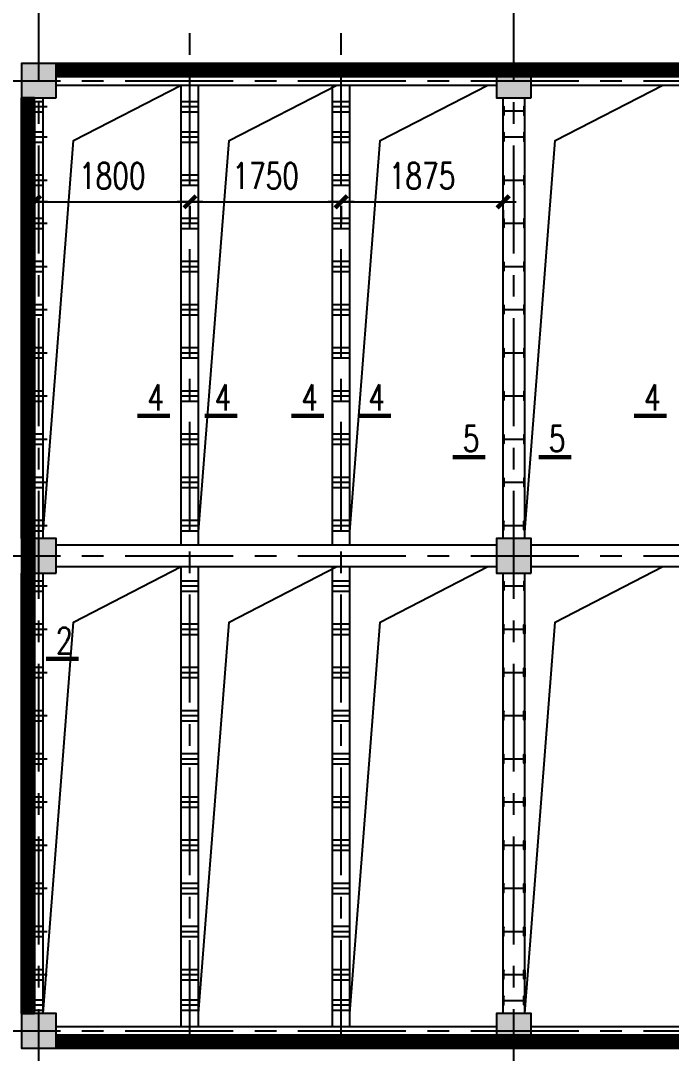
# Model space of a CAD drawing. Extents: x 1427168 to 1936200, y 1176778 to 1377202.
# Drawn here: x 1663101 to 1670633, y 1216944 to 1228901 of the extents above; entities that cross this region are included whole.
import ezdxf
from ezdxf.lldxf.tags import DXFTag

# ---------------------------------------------------------------- set-up
doc = ezdxf.new("R2010")
doc.units = 0
doc.header["$LTSCALE"] = 1000
doc.header["$MEASUREMENT"] = 0
doc.linetypes.add('CENTER', pattern=[2, 1.25, -0.25, 0.25, -0.25])
doc.linetypes.add('DOTE', pattern=[2.42, 2, -0.2, 0.02, -0.2])
doc.layers.get('0').update_dxf_attribs({"linetype": 'CONTINUOUS'})
doc.layers.get('DEFPOINTS').update_dxf_attribs({"linetype": 'CONTINUOUS'})
for name, color, linetype in [('01粗实线层', 7, 'CONTINUOUS'), ('2', 2, 'CONTINUOUS'), ('3', 4, 'CONTINUOUS'), ('4', 3, 'CONTINUOUS'), ('5剖面线层', 2, 'CONTINUOUS'), ('AXIS', 3, 'CONTINUOUS'), ('DOTE', 1, 'DOTE'), ('PUB_DIM', 3, 'CONTINUOUS'), ('WUHUA', 8, 'CONTINUOUS'), ('中心线', 1, 'ACAD_ISO04W100')]:
    doc.layers.add(name, color=color, linetype=linetype)
doc.styles.add('_TXT', font='TXT.shx', dxfattribs={"width": 0.75})
doc.styles.add('DIM_FONT', font='SIMPLEX.shx', dxfattribs={"width": 0.75})
tags = doc.linetypes.add('ACAD_ISO04W100', pattern=[30, 24, -3, 0, -3]).pattern_tags.tags
tags[10:11] = [DXFTag(74, 4), DXFTag(75, 0), DXFTag(340, '0'), DXFTag(46, 1.0), DXFTag(50, 0.0), DXFTag(44, 0.0), DXFTag(45, 0.0)]
tags[8:9] = [DXFTag(74, 4), DXFTag(75, 0), DXFTag(340, '0'), DXFTag(46, 1.0), DXFTag(50, 0.0), DXFTag(44, 0.0), DXFTag(45, 0.0)]
tags[6:7] = [DXFTag(74, 4), DXFTag(75, 0), DXFTag(340, '0'), DXFTag(46, 1.0), DXFTag(50, 0.0), DXFTag(44, 0.0), DXFTag(45, 0.0)]
tags[4:5] = [DXFTag(74, 4), DXFTag(75, 0), DXFTag(340, '0'), DXFTag(46, 1.0), DXFTag(50, 0.0), DXFTag(44, 0.0), DXFTag(45, 0.0)]
doc.dimstyles.new('DIMN', dxfattribs={"dimtxt": 300, "dimasz": 1, "dimexe": 250, "dimexo": 300, "dimgap": 150, "dimtad": 1, "dimdec": 0, "dimzin": 0, "dimtxsty": 'DIM_FONT', "dimblk": '_DIMX', "dimcen": 0.09, "dimclrt": 7, "dimazin": 3, "dimtfac": 1, "dimtdec": 0, "dimtix": 1, "dimtmove": 0, "dimatfit": 3, "dimtolj": 1, "dimtzin": 0})
doc.dimstyles.new('NORMAL', dxfattribs={"dimtxt": 300, "dimasz": 1, "dimexe": 250, "dimexo": 300, "dimgap": 150, "dimtad": 1, "dimdec": 0, "dimzin": 0, "dimtxsty": 'DIM_FONT', "dimblk": '_DIMX', "dimcen": 0.09, "dimclrt": 7, "dimazin": 3, "dimtfac": 1, "dimtdec": 0, "dimtix": 1, "dimtmove": 0, "dimatfit": 3, "dimtolj": 1, "dimtzin": 0})

# ---------------------------------------------------------------- blocks, each defined once
blk = doc.blocks.new('_DIMX')
blk.add_line((-150, 0), (150, 0))
at = {"const_width": 50}
blk.add_lwpolyline([(-70, -70), (70, 70)], dxfattribs=at)
blk = doc.blocks.new('*D222')
at = {"layer": 'AXIS', "color": 0}
for p, q in [((1662856, 1228206), (1662177, 1228206)), ((1662427, 1228207), (1662427, 1228208)), ((1662427, 1227906), (1662427, 1228206)), ((1662706, 1227906), (1662177, 1227906)), ((1662427, 1227905), (1662427, 1227904))]:
    blk.add_line(p, q, dxfattribs=at)
at = {"layer": 'DEFPOINTS', "color": 0}
for p in [(1662427, 1228206), (1663156, 1228206), (1663006, 1227906)]:
    blk.add_point(p, dxfattribs=at)
at = {"layer": 'AXIS', "color": 0}
for p, rotation in [((1662427, 1228206), 270), ((1662427, 1227906), 90)]:
    blk.add_blockref('_DIMX', p, dxfattribs=dict(at, rotation=rotation))
at = {"layer": 'AXIS', "color": 7, "insert": (1662202, 1228556), "char_height": 300, "attachment_point": 5, "rotation": 90, "style": 'DIM_FONT'}
blk.add_mtext('\\A1;300', dxfattribs=at)
blk = doc.blocks.new('*D539')
at = {"layer": 'AXIS', "color": 0}
for p, q in [((1662706, 1217506), (1662177, 1217506)), ((1662427, 1217507), (1662427, 1217508)), ((1662427, 1217506), (1662427, 1217206)), ((1662856, 1217206), (1662177, 1217206)), ((1662427, 1217205), (1662427, 1217204))]:
    blk.add_line(p, q, dxfattribs=at)
at = {"layer": 'DEFPOINTS', "color": 0}
for p in [(1663006, 1217506), (1662427, 1217206), (1663156, 1217206)]:
    blk.add_point(p, dxfattribs=at)
at = {"layer": 'AXIS', "color": 0}
for p, rotation in [((1662427, 1217506), 270), ((1662427, 1217206), 90)]:
    blk.add_blockref('_DIMX', p, dxfattribs=dict(at, rotation=rotation))
at = {"layer": 'AXIS', "color": 7, "insert": (1662202, 1216856), "char_height": 300, "attachment_point": 5, "rotation": 90, "style": 'DIM_FONT'}
blk.add_mtext('\\A1;300', dxfattribs=at)

msp = doc.modelspace()

# ---------------------------------------------------------------- hatches: boundary and pattern name
at = {"layer": '5剖面线层', "linetype": 'BYBLOCK', "ltscale": 1e-05}
h = msp.add_hatch(dxfattribs=at)
h.set_pattern_fill('ANSI31', color=256, scale=5, style=0)
h.set_pattern_definition([(45, (1309361.973, 1550817.682), (-11.22532015, 11.22532015), [])])
h.paths.add_polyline_path([(1668685.8, 1227806), (1668695.8, 1227806), (1668695.8, 1227906), (1668685.8, 1227906)])
h = msp.add_hatch(dxfattribs=at)
h.set_pattern_fill('ANSI31', color=256, scale=5, style=0)
h.set_pattern_definition([(135, (2028259.644, 1550817.682), (11.22532015, 11.22532015), [])])
h.paths.add_polyline_path([(1668935.8, 1227806), (1668925.8, 1227806), (1668925.8, 1227906), (1668935.8, 1227906)])
h = msp.add_hatch(dxfattribs=at)
h.set_pattern_fill('ANSI31', color=256, scale=5, style=0)
h.set_pattern_definition([(45, (1309361.973, 1550517.682), (-11.22532015, 11.22532015), [])])
h.paths.add_polyline_path([(1668685.8, 1227506), (1668695.8, 1227506), (1668695.8, 1227606), (1668685.8, 1227606)])
h = msp.add_hatch(dxfattribs=at)
h.set_pattern_fill('ANSI31', color=256, scale=5, style=0)
h.set_pattern_definition([(135, (2028259.644, 1550517.682), (11.22532015, 11.22532015), [])])
h.paths.add_polyline_path([(1668935.8, 1227506), (1668925.8, 1227506), (1668925.8, 1227606), (1668935.8, 1227606)])
h = msp.add_hatch(dxfattribs=at)
h.set_pattern_fill('ANSI31', color=256, scale=5, style=0)
h.set_pattern_definition([(45, (1309361.973, 1550017.682), (-11.22532015, 11.22532015), [])])
h.paths.add_polyline_path([(1668685.8, 1227006), (1668695.8, 1227006), (1668695.8, 1227106), (1668685.8, 1227106)])
h = msp.add_hatch(dxfattribs=at)
h.set_pattern_fill('ANSI31', color=256, scale=5, style=0)
h.set_pattern_definition([(135, (2028259.644, 1550017.682), (11.22532015, 11.22532015), [])])
h.paths.add_polyline_path([(1668935.8, 1227006), (1668925.8, 1227006), (1668925.8, 1227106), (1668935.8, 1227106)])
h = msp.add_hatch(dxfattribs=at)
h.set_pattern_fill('ANSI31', color=256, scale=5, style=0)
h.set_pattern_definition([(45, (1309361.973, 1549517.682), (-11.22532015, 11.22532015), [])])
h.paths.add_polyline_path([(1668685.8, 1226506), (1668695.8, 1226506), (1668695.8, 1226606), (1668685.8, 1226606)])
h = msp.add_hatch(dxfattribs=at)
h.set_pattern_fill('ANSI31', color=256, scale=5, style=0)
h.set_pattern_definition([(135, (2028259.644, 1549517.682), (11.22532015, 11.22532015), [])])
h.paths.add_polyline_path([(1668935.8, 1226506), (1668925.8, 1226506), (1668925.8, 1226606), (1668935.8, 1226606)])
h = msp.add_hatch(dxfattribs=at)
h.set_pattern_fill('ANSI31', color=256, scale=5, style=0)
h.set_pattern_definition([(45, (1309361.973, 1549017.682), (-11.22532015, 11.22532015), [])])
h.paths.add_polyline_path([(1668685.8, 1226006), (1668695.8, 1226006), (1668695.8, 1226106), (1668685.8, 1226106)])
h = msp.add_hatch(dxfattribs=at)
h.set_pattern_fill('ANSI31', color=256, scale=5, style=0)
h.set_pattern_definition([(135, (2028259.644, 1549017.682), (11.22532015, 11.22532015), [])])
h.paths.add_polyline_path([(1668935.8, 1226006), (1668925.8, 1226006), (1668925.8, 1226106), (1668935.8, 1226106)])
h = msp.add_hatch(dxfattribs=at)
h.set_pattern_fill('ANSI31', color=256, scale=5, style=0)
h.set_pattern_definition([(45, (1309361.973, 1548517.682), (-11.22532015, 11.22532015), [])])
h.paths.add_polyline_path([(1668685.8, 1225506), (1668695.8, 1225506), (1668695.8, 1225606), (1668685.8, 1225606)])
h = msp.add_hatch(dxfattribs=at)
h.set_pattern_fill('ANSI31', color=256, scale=5, style=0)
h.set_pattern_definition([(135, (2028259.644, 1548517.682), (11.22532015, 11.22532015), [])])
h.paths.add_polyline_path([(1668935.8, 1225506), (1668925.8, 1225506), (1668925.8, 1225606), (1668935.8, 1225606)])
h = msp.add_hatch(dxfattribs=at)
h.set_pattern_fill('ANSI31', color=256, scale=5, style=0)
h.set_pattern_definition([(45, (1309361.973, 1548017.682), (-11.22532015, 11.22532015), [])])
h.paths.add_polyline_path([(1668685.8, 1225006), (1668695.8, 1225006), (1668695.8, 1225106), (1668685.8, 1225106)])
h = msp.add_hatch(dxfattribs=at)
h.set_pattern_fill('ANSI31', color=256, scale=5, style=0)
h.set_pattern_definition([(135, (2028259.644, 1548017.682), (11.22532015, 11.22532015), [])])
h.paths.add_polyline_path([(1668935.8, 1225006), (1668925.8, 1225006), (1668925.8, 1225106), (1668935.8, 1225106)])
h = msp.add_hatch(dxfattribs=at)
h.set_pattern_fill('ANSI31', color=256, scale=5, style=0)
h.set_pattern_definition([(45, (1309361.973, 1547517.682), (-11.22532015, 11.22532015), [])])
h.paths.add_polyline_path([(1668685.8, 1224506), (1668695.8, 1224506), (1668695.8, 1224606), (1668685.8, 1224606)])
h = msp.add_hatch(dxfattribs=at)
h.set_pattern_fill('ANSI31', color=256, scale=5, style=0)
h.set_pattern_definition([(135, (2028259.644, 1547517.682), (11.22532015, 11.22532015), [])])
h.paths.add_polyline_path([(1668935.8, 1224506), (1668925.8, 1224506), (1668925.8, 1224606), (1668935.8, 1224606)])
h = msp.add_hatch(dxfattribs=at)
h.set_pattern_fill('ANSI31', color=256, scale=5, style=0)
h.set_pattern_definition([(45, (1309361.973, 1547017.682), (-11.22532015, 11.22532015), [])])
h.paths.add_polyline_path([(1668685.8, 1224006), (1668695.8, 1224006), (1668695.8, 1224106), (1668685.8, 1224106)])
h = msp.add_hatch(dxfattribs=at)
h.set_pattern_fill('ANSI31', color=256, scale=5, style=0)
h.set_pattern_definition([(135, (2028259.644, 1547017.682), (11.22532015, 11.22532015), [])])
h.paths.add_polyline_path([(1668935.8, 1224006), (1668925.8, 1224006), (1668925.8, 1224106), (1668935.8, 1224106)])
h = msp.add_hatch(dxfattribs=at)
h.set_pattern_fill('ANSI31', color=256, scale=5, style=0)
h.set_pattern_definition([(45, (1309361.973, 1546517.682), (-11.22532015, 11.22532015), [])])
h.paths.add_polyline_path([(1668685.8, 1223506), (1668695.8, 1223506), (1668695.8, 1223606), (1668685.8, 1223606)])
h = msp.add_hatch(dxfattribs=at)
h.set_pattern_fill('ANSI31', color=256, scale=5, style=0)
h.set_pattern_definition([(135, (2028259.644, 1546517.682), (11.22532015, 11.22532015), [])])
h.paths.add_polyline_path([(1668935.8, 1223506), (1668925.8, 1223506), (1668925.8, 1223606), (1668935.8, 1223606)])
h = msp.add_hatch(dxfattribs=at)
h.set_pattern_fill('ANSI31', color=256, scale=5, style=0)
h.set_pattern_definition([(315, (1309361.973, 900094.388), (-11.22532015, -11.22532015), [])])
h.paths.add_polyline_path([(1668685.8, 1223106), (1668695.8, 1223106), (1668695.8, 1223006), (1668685.8, 1223006)])
h = msp.add_hatch(dxfattribs=at)
h.set_pattern_fill('ANSI31', color=256, scale=5, style=0)
h.set_pattern_definition([(225, (2028259.644, 900094.388), (11.22532015, -11.22532015), [])])
h.paths.add_polyline_path([(1668935.8, 1223106), (1668925.8, 1223106), (1668925.8, 1223006), (1668935.8, 1223006)])
h = msp.add_hatch(dxfattribs=at)
h.set_pattern_fill('ANSI31', color=256, scale=5, style=0)
h.set_pattern_definition([(45, (1309361.973, 1545317.682), (-11.22532015, 11.22532015), [])])
h.paths.add_polyline_path([(1668685.8, 1222306), (1668695.8, 1222306), (1668695.8, 1222406), (1668685.8, 1222406)])
h = msp.add_hatch(dxfattribs=at)
h.set_pattern_fill('ANSI31', color=256, scale=5, style=0)
h.set_pattern_definition([(135, (2028259.644, 1545317.682), (11.22532015, 11.22532015), [])])
h.paths.add_polyline_path([(1668935.8, 1222306), (1668925.8, 1222306), (1668925.8, 1222406), (1668935.8, 1222406)])
h = msp.add_hatch(dxfattribs=at)
h.set_pattern_fill('ANSI31', color=256, scale=5, style=0)
h.set_pattern_definition([(315, (1309361.973, 898894.388), (-11.22532015, -11.22532015), [])])
h.paths.add_polyline_path([(1668685.8, 1221906), (1668695.8, 1221906), (1668695.8, 1221806), (1668685.8, 1221806)])
h = msp.add_hatch(dxfattribs=at)
h.set_pattern_fill('ANSI31', color=256, scale=5, style=0)
h.set_pattern_definition([(225, (2028259.644, 898894.388), (11.22532015, -11.22532015), [])])
h.paths.add_polyline_path([(1668935.8, 1221906), (1668925.8, 1221906), (1668925.8, 1221806), (1668935.8, 1221806)])
h = msp.add_hatch(dxfattribs=at)
h.set_pattern_fill('ANSI31', color=256, scale=5, style=0)
h.set_pattern_definition([(315, (1309361.973, 898394.388), (-11.22532015, -11.22532015), [])])
h.paths.add_polyline_path([(1668685.8, 1221406), (1668695.8, 1221406), (1668695.8, 1221306), (1668685.8, 1221306)])
h = msp.add_hatch(dxfattribs=at)
h.set_pattern_fill('ANSI31', color=256, scale=5, style=0)
h.set_pattern_definition([(225, (2028259.644, 898394.388), (11.22532015, -11.22532015), [])])
h.paths.add_polyline_path([(1668935.8, 1221406), (1668925.8, 1221406), (1668925.8, 1221306), (1668935.8, 1221306)])
h = msp.add_hatch(dxfattribs=at)
h.set_pattern_fill('ANSI31', color=256, scale=5, style=0)
h.set_pattern_definition([(315, (1309361.973, 897894.388), (-11.22532015, -11.22532015), [])])
h.paths.add_polyline_path([(1668685.8, 1220906), (1668695.8, 1220906), (1668695.8, 1220806), (1668685.8, 1220806)])
h = msp.add_hatch(dxfattribs=at)
h.set_pattern_fill('ANSI31', color=256, scale=5, style=0)
h.set_pattern_definition([(225, (2028259.644, 897894.388), (11.22532015, -11.22532015), [])])
h.paths.add_polyline_path([(1668935.8, 1220906), (1668925.8, 1220906), (1668925.8, 1220806), (1668935.8, 1220806)])
h = msp.add_hatch(dxfattribs=at)
h.set_pattern_fill('ANSI31', color=256, scale=5, style=0)
h.set_pattern_definition([(315, (1309361.973, 897394.388), (-11.22532015, -11.22532015), [])])
h.paths.add_polyline_path([(1668685.8, 1220406), (1668695.8, 1220406), (1668695.8, 1220306), (1668685.8, 1220306)])
h = msp.add_hatch(dxfattribs=at)
h.set_pattern_fill('ANSI31', color=256, scale=5, style=0)
h.set_pattern_definition([(225, (2028259.644, 897394.388), (11.22532015, -11.22532015), [])])
h.paths.add_polyline_path([(1668935.8, 1220406), (1668925.8, 1220406), (1668925.8, 1220306), (1668935.8, 1220306)])
h = msp.add_hatch(dxfattribs=at)
h.set_pattern_fill('ANSI31', color=256, scale=5, style=0)
h.set_pattern_definition([(315, (1309361.973, 896894.388), (-11.22532015, -11.22532015), [])])
h.paths.add_polyline_path([(1668685.8, 1219906), (1668695.8, 1219906), (1668695.8, 1219806), (1668685.8, 1219806)])
h = msp.add_hatch(dxfattribs=at)
h.set_pattern_fill('ANSI31', color=256, scale=5, style=0)
h.set_pattern_definition([(225, (2028259.644, 896894.388), (11.22532015, -11.22532015), [])])
h.paths.add_polyline_path([(1668935.8, 1219906), (1668925.8, 1219906), (1668925.8, 1219806), (1668935.8, 1219806)])
h = msp.add_hatch(dxfattribs=at)
h.set_pattern_fill('ANSI31', color=256, scale=5, style=0)
h.set_pattern_definition([(315, (1309361.973, 896394.388), (-11.22532015, -11.22532015), [])])
h.paths.add_polyline_path([(1668685.8, 1219406), (1668695.8, 1219406), (1668695.8, 1219306), (1668685.8, 1219306)])
h = msp.add_hatch(dxfattribs=at)
h.set_pattern_fill('ANSI31', color=256, scale=5, style=0)
h.set_pattern_definition([(225, (2028259.644, 896394.388), (11.22532015, -11.22532015), [])])
h.paths.add_polyline_path([(1668935.8, 1219406), (1668925.8, 1219406), (1668925.8, 1219306), (1668935.8, 1219306)])
h = msp.add_hatch(dxfattribs=at)
h.set_pattern_fill('ANSI31', color=256, scale=5, style=0)
h.set_pattern_definition([(315, (1309361.973, 895894.388), (-11.22532015, -11.22532015), [])])
h.paths.add_polyline_path([(1668685.8, 1218906), (1668695.8, 1218906), (1668695.8, 1218806), (1668685.8, 1218806)])
h = msp.add_hatch(dxfattribs=at)
h.set_pattern_fill('ANSI31', color=256, scale=5, style=0)
h.set_pattern_definition([(225, (2028259.644, 895894.388), (11.22532015, -11.22532015), [])])
h.paths.add_polyline_path([(1668935.8, 1218906), (1668925.8, 1218906), (1668925.8, 1218806), (1668935.8, 1218806)])
h = msp.add_hatch(dxfattribs=at)
h.set_pattern_fill('ANSI31', color=256, scale=5, style=0)
h.set_pattern_definition([(315, (1309361.973, 895394.388), (-11.22532015, -11.22532015), [])])
h.paths.add_polyline_path([(1668685.8, 1218406), (1668695.8, 1218406), (1668695.8, 1218306), (1668685.8, 1218306)])
h = msp.add_hatch(dxfattribs=at)
h.set_pattern_fill('ANSI31', color=256, scale=5, style=0)
h.set_pattern_definition([(225, (2028259.644, 895394.388), (11.22532015, -11.22532015), [])])
h.paths.add_polyline_path([(1668935.8, 1218406), (1668925.8, 1218406), (1668925.8, 1218306), (1668935.8, 1218306)])
h = msp.add_hatch(dxfattribs=at)
h.set_pattern_fill('ANSI31', color=256, scale=5, style=0)
h.set_pattern_definition([(315, (1309361.973, 894894.388), (-11.22532015, -11.22532015), [])])
h.paths.add_polyline_path([(1668685.8, 1217906), (1668695.8, 1217906), (1668695.8, 1217806), (1668685.8, 1217806)])
h = msp.add_hatch(dxfattribs=at)
h.set_pattern_fill('ANSI31', color=256, scale=5, style=0)
h.set_pattern_definition([(225, (2028259.644, 894894.388), (11.22532015, -11.22532015), [])])
h.paths.add_polyline_path([(1668935.8, 1217906), (1668925.8, 1217906), (1668925.8, 1217806), (1668935.8, 1217806)])
h = msp.add_hatch(dxfattribs=at)
h.set_pattern_fill('ANSI31', color=256, scale=5, style=0)
h.set_pattern_definition([(315, (1309361.973, 894594.388), (-11.22532015, -11.22532015), [])])
h.paths.add_polyline_path([(1668685.8, 1217606), (1668695.8, 1217606), (1668695.8, 1217506), (1668685.8, 1217506)])
h = msp.add_hatch(dxfattribs=at)
h.set_pattern_fill('ANSI31', color=256, scale=5, style=0)
h.set_pattern_definition([(225, (2028259.644, 894594.388), (11.22532015, -11.22532015), [])])
h.paths.add_polyline_path([(1668935.8, 1217606), (1668925.8, 1217606), (1668925.8, 1217506), (1668935.8, 1217506)])
at = {"layer": 'WUHUA'}
h = msp.add_hatch(color=256, dxfattribs=at)
h.paths.add_polyline_path([(1663510.8, 1217006), (1663510.8, 1217406), (1663110.8, 1217406), (1663110.8, 1217006)])
h.paths.add_polyline_path([(1663510.8, 1222506), (1663510.8, 1222906), (1663110.8, 1222906), (1663110.8, 1222506)])
h.paths.add_polyline_path([(1663510.8, 1228006), (1663510.8, 1228406), (1663110.8, 1228406), (1663110.8, 1228006)])
h.paths.add_polyline_path([(1669010.8, 1217006), (1669010.8, 1217406), (1668610.8, 1217406), (1668610.8, 1217006)])
h.paths.add_polyline_path([(1669010.8, 1222506), (1669010.8, 1222906), (1668610.8, 1222906), (1668610.8, 1222506)])
h.paths.add_polyline_path([(1669010.8, 1228006), (1669010.8, 1228406), (1668610.8, 1228406), (1668610.8, 1228006)])
h.paths.add_polyline_path([(1674510.8, 1217006), (1674510.8, 1217406), (1674110.8, 1217406), (1674110.8, 1217006)])
h.paths.add_polyline_path([(1674510.8, 1222506), (1674510.8, 1222906), (1674110.8, 1222906), (1674110.8, 1222506)])
h.paths.add_polyline_path([(1674510.8, 1228006), (1674510.8, 1228406), (1674110.8, 1228406), (1674110.8, 1228006)])
h.paths.add_polyline_path([(1685510.8, 1217006), (1685510.8, 1217406), (1685110.8, 1217406), (1685110.8, 1217006)])
h.paths.add_polyline_path([(1680010.8, 1217006), (1680010.8, 1217406), (1679610.8, 1217406), (1679610.8, 1217006)])
h.paths.add_polyline_path([(1680010.8, 1222506), (1680010.8, 1222906), (1679610.8, 1222906), (1679610.8, 1222506)])
h.paths.add_polyline_path([(1680010.8, 1228006), (1680010.8, 1228406), (1679610.8, 1228406), (1679610.8, 1228006)])
h.paths.add_polyline_path([(1685510.8, 1222506), (1685510.8, 1222906), (1685110.8, 1222906), (1685110.8, 1222506)])
h.paths.add_polyline_path([(1685510.8, 1228006), (1685510.8, 1228406), (1685110.8, 1228406), (1685110.8, 1228006)])
h.paths.add_polyline_path([(1691010.8, 1217006), (1691010.8, 1217406), (1690610.8, 1217406), (1690610.8, 1217006)])
h.paths.add_polyline_path([(1691010.8, 1222506), (1691010.8, 1222906), (1690610.8, 1222906), (1690610.8, 1222506)])
h.paths.add_polyline_path([(1691010.8, 1228006), (1691010.8, 1228406), (1690610.8, 1228406), (1690610.8, 1228006)])
h.paths.add_polyline_path([(1696510.8, 1217006), (1696510.8, 1217406), (1696110.8, 1217406), (1696110.8, 1217006)])
h.paths.add_polyline_path([(1696510.8, 1222506), (1696510.8, 1222906), (1696110.8, 1222906), (1696110.8, 1222506)])
h.paths.add_polyline_path([(1696510.8, 1228006), (1696510.8, 1228406), (1696110.8, 1228406), (1696110.8, 1228006)])

# ---------------------------------------------------------------- linework, layer by layer
msp.add_line((1663260.8, 1227966), (1663260.8, 1217446))
for points in [[(1663360.8, 1222981), (1663714.3, 1227512.3), (1664960.8, 1228156)], [(1665160.8, 1222981), (1665514.3, 1227512.3), (1666760.8, 1228156)], [(1666910.8, 1222981), (1667264.3, 1227512.3), (1668510.8, 1228156)], [(1668935.8, 1222981), (1669289.3, 1227512.3), (1670535.8, 1228156)], [(1663360.8, 1217406), (1663714.3, 1221937.3), (1664960.8, 1222581)], [(1665160.8, 1217406), (1665514.3, 1221937.3), (1666760.8, 1222581)], [(1666910.8, 1217406), (1667264.3, 1221937.3), (1668510.8, 1222581)], [(1668935.8, 1217406), (1669289.3, 1221937.3), (1670535.8, 1222581)]]:
    msp.add_lwpolyline(points)
at = {"layer": '01粗实线层', "linetype": 'BYBLOCK', "ltscale": 1e-05}
for p, q in [((1663260.8, 1227966), (1663360.8, 1227966)), ((1664960.8, 1227966), (1665160.8, 1227966)), ((1666710.8, 1227966), (1666910.8, 1227966)), ((1663260.8, 1227846), (1663360.8, 1227846)), ((1664960.8, 1227846), (1665160.8, 1227846)), ((1666710.8, 1227846), (1666910.8, 1227846)), ((1663260.8, 1227616), (1663360.8, 1227616)), ((1664960.8, 1227616), (1665160.8, 1227616)), ((1666710.8, 1227616), (1666910.8, 1227616)), ((1663260.8, 1227496), (1663360.8, 1227496)), ((1664960.8, 1227496), (1665160.8, 1227496)), ((1666710.8, 1227496), (1666910.8, 1227496)), ((1663260.8, 1227116), (1663360.8, 1227116)), ((1664960.8, 1227116), (1665160.8, 1227116)), ((1666710.8, 1227116), (1666910.8, 1227116)), ((1663260.8, 1226996), (1663360.8, 1226996)), ((1664960.8, 1226996), (1665160.8, 1226996)), ((1666710.8, 1226996), (1666910.8, 1226996)), ((1663260.8, 1226616), (1663360.8, 1226616)), ((1664960.8, 1226616), (1665160.8, 1226616)), ((1666710.8, 1226616), (1666910.8, 1226616)), ((1663260.8, 1226496), (1663360.8, 1226496)), ((1664960.8, 1226496), (1665160.8, 1226496)), ((1666710.8, 1226496), (1666910.8, 1226496)), ((1663260.8, 1226116), (1663360.8, 1226116)), ((1664960.8, 1226116), (1665160.8, 1226116)), ((1666710.8, 1226116), (1666910.8, 1226116)), ((1663260.8, 1225996), (1663360.8, 1225996)), ((1664960.8, 1225996), (1665160.8, 1225996)), ((1666710.8, 1225996), (1666910.8, 1225996)), ((1663260.8, 1225616), (1663360.8, 1225616)), ((1664960.8, 1225616), (1665160.8, 1225616)), ((1666710.8, 1225616), (1666910.8, 1225616)), ((1663260.8, 1225496), (1663360.8, 1225496)), ((1664960.8, 1225496), (1665160.8, 1225496)), ((1666710.8, 1225496), (1666910.8, 1225496)), ((1663260.8, 1225116), (1663360.8, 1225116)), ((1664960.8, 1225116), (1665160.8, 1225116)), ((1666710.8, 1225116), (1666910.8, 1225116)), ((1663260.8, 1224996), (1663360.8, 1224996)), ((1664960.8, 1224996), (1665160.8, 1224996)), ((1666710.8, 1224996), (1666910.8, 1224996)), ((1663260.8, 1224616), (1663360.8, 1224616)), ((1664960.8, 1224616), (1665160.8, 1224616)), ((1666710.8, 1224616), (1666910.8, 1224616)), ((1663260.8, 1224496), (1663360.8, 1224496)), ((1664960.8, 1224496), (1665160.8, 1224496)), ((1666710.8, 1224496), (1666910.8, 1224496)), ((1663260.8, 1224116), (1663360.8, 1224116)), ((1664960.8, 1224116), (1665160.8, 1224116)), ((1666710.8, 1224116), (1666910.8, 1224116)), ((1663260.8, 1223996), (1663360.8, 1223996)), ((1664960.8, 1223996), (1665160.8, 1223996)), ((1666710.8, 1223996), (1666910.8, 1223996)), ((1663260.8, 1223616), (1663360.8, 1223616)), ((1664960.8, 1223616), (1665160.8, 1223616)), ((1666710.8, 1223616), (1666910.8, 1223616)), ((1663260.8, 1223496), (1663360.8, 1223496)), ((1664960.8, 1223496), (1665160.8, 1223496)), ((1666710.8, 1223496), (1666910.8, 1223496)), ((1663260.8, 1223116), (1663360.8, 1223116)), ((1664960.8, 1223116), (1665160.8, 1223116)), ((1666710.8, 1223116), (1666910.8, 1223116)), ((1663260.8, 1222996), (1663360.8, 1222996)), ((1664960.8, 1222996), (1665160.8, 1222996)), ((1666710.8, 1222996), (1666910.8, 1222996)), ((1663260.8, 1222416), (1663360.8, 1222416)), ((1664960.8, 1222416), (1665160.8, 1222416)), ((1666710.8, 1222416), (1666910.8, 1222416)), ((1663260.8, 1222296), (1663360.8, 1222296)), ((1664960.8, 1222296), (1665160.8, 1222296)), ((1666710.8, 1222296), (1666910.8, 1222296)), ((1663260.8, 1221916), (1663360.8, 1221916)), ((1664960.8, 1221916), (1665160.8, 1221916)), ((1666710.8, 1221916), (1666910.8, 1221916)), ((1663260.8, 1221796), (1663360.8, 1221796)), ((1664960.8, 1221796), (1665160.8, 1221796)), ((1666710.8, 1221796), (1666910.8, 1221796)), ((1663260.8, 1221416), (1663360.8, 1221416)), ((1664960.8, 1221416), (1665160.8, 1221416)), ((1666710.8, 1221416), (1666910.8, 1221416)), ((1663260.8, 1221296), (1663360.8, 1221296)), ((1664960.8, 1221296), (1665160.8, 1221296)), ((1666710.8, 1221296), (1666910.8, 1221296)), ((1663260.8, 1220916), (1663360.8, 1220916)), ((1664960.8, 1220916), (1665160.8, 1220916)), ((1666710.8, 1220916), (1666910.8, 1220916)), ((1663260.8, 1220796), (1663360.8, 1220796)), ((1664960.8, 1220796), (1665160.8, 1220796)), ((1666710.8, 1220796), (1666910.8, 1220796)), ((1663260.8, 1220416), (1663360.8, 1220416)), ((1664960.8, 1220416), (1665160.8, 1220416)), ((1666710.8, 1220416), (1666910.8, 1220416)), ((1663260.8, 1220296), (1663360.8, 1220296)), ((1664960.8, 1220296), (1665160.8, 1220296)), ((1666710.8, 1220296), (1666910.8, 1220296)), ((1663260.8, 1219916), (1663360.8, 1219916)), ((1664960.8, 1219916), (1665160.8, 1219916)), ((1666710.8, 1219916), (1666910.8, 1219916)), ((1663260.8, 1219796), (1663360.8, 1219796)), ((1664960.8, 1219796), (1665160.8, 1219796)), ((1666710.8, 1219796), (1666910.8, 1219796)), ((1663260.8, 1219416), (1663360.8, 1219416)), ((1664960.8, 1219416), (1665160.8, 1219416)), ((1666710.8, 1219416), (1666910.8, 1219416)), ((1663260.8, 1219296), (1663360.8, 1219296)), ((1664960.8, 1219296), (1665160.8, 1219296)), ((1666710.8, 1219296), (1666910.8, 1219296)), ((1663260.8, 1218916), (1663360.8, 1218916)), ((1664960.8, 1218916), (1665160.8, 1218916)), ((1666710.8, 1218916), (1666910.8, 1218916)), ((1663260.8, 1218796), (1663360.8, 1218796)), ((1664960.8, 1218796), (1665160.8, 1218796)), ((1666710.8, 1218796), (1666910.8, 1218796)), ((1663260.8, 1218416), (1663360.8, 1218416)), ((1664960.8, 1218416), (1665160.8, 1218416)), ((1666710.8, 1218416), (1666910.8, 1218416)), ((1663260.8, 1218296), (1663360.8, 1218296)), ((1664960.8, 1218296), (1665160.8, 1218296)), ((1666710.8, 1218296), (1666910.8, 1218296)), ((1663260.8, 1217916), (1663360.8, 1217916)), ((1664960.8, 1217916), (1665160.8, 1217916)), ((1666710.8, 1217916), (1666910.8, 1217916)), ((1663260.8, 1217796), (1663360.8, 1217796)), ((1664960.8, 1217796), (1665160.8, 1217796)), ((1666710.8, 1217796), (1666910.8, 1217796)), ((1663260.8, 1217566), (1663360.8, 1217566)), ((1664960.8, 1217566), (1665160.8, 1217566)), ((1666710.8, 1217566), (1666910.8, 1217566)), ((1663260.8, 1217446), (1663360.8, 1217446)), ((1664960.8, 1217446), (1665160.8, 1217446)), ((1666710.8, 1217446), (1666910.8, 1217446))]:
    msp.add_line(p, q, dxfattribs=at)
for points in [[(1668685.8, 1227806), (1668685.8, 1227906), (1668695.8, 1227906), (1668695.8, 1227806)], [(1668935.8, 1227806), (1668935.8, 1227906), (1668925.8, 1227906), (1668925.8, 1227806)], [(1668685.8, 1227506), (1668685.8, 1227606), (1668695.8, 1227606), (1668695.8, 1227506)], [(1668935.8, 1227506), (1668935.8, 1227606), (1668925.8, 1227606), (1668925.8, 1227506)], [(1668685.8, 1227006), (1668685.8, 1227106), (1668695.8, 1227106), (1668695.8, 1227006)], [(1668935.8, 1227006), (1668935.8, 1227106), (1668925.8, 1227106), (1668925.8, 1227006)], [(1668685.8, 1226506), (1668685.8, 1226606), (1668695.8, 1226606), (1668695.8, 1226506)], [(1668935.8, 1226506), (1668935.8, 1226606), (1668925.8, 1226606), (1668925.8, 1226506)], [(1668685.8, 1226006), (1668685.8, 1226106), (1668695.8, 1226106), (1668695.8, 1226006)], [(1668935.8, 1226006), (1668935.8, 1226106), (1668925.8, 1226106), (1668925.8, 1226006)], [(1668685.8, 1225506), (1668685.8, 1225606), (1668695.8, 1225606), (1668695.8, 1225506)], [(1668935.8, 1225506), (1668935.8, 1225606), (1668925.8, 1225606), (1668925.8, 1225506)], [(1668685.8, 1225006), (1668685.8, 1225106), (1668695.8, 1225106), (1668695.8, 1225006)], [(1668935.8, 1225006), (1668935.8, 1225106), (1668925.8, 1225106), (1668925.8, 1225006)], [(1668685.8, 1224506), (1668685.8, 1224606), (1668695.8, 1224606), (1668695.8, 1224506)], [(1668935.8, 1224506), (1668935.8, 1224606), (1668925.8, 1224606), (1668925.8, 1224506)], [(1668685.8, 1224006), (1668685.8, 1224106), (1668695.8, 1224106), (1668695.8, 1224006)], [(1668935.8, 1224006), (1668935.8, 1224106), (1668925.8, 1224106), (1668925.8, 1224006)], [(1668685.8, 1223506), (1668685.8, 1223606), (1668695.8, 1223606), (1668695.8, 1223506)], [(1668935.8, 1223506), (1668935.8, 1223606), (1668925.8, 1223606), (1668925.8, 1223506)], [(1668685.8, 1223106), (1668685.8, 1223006), (1668695.8, 1223006), (1668695.8, 1223106)], [(1668935.8, 1223106), (1668935.8, 1223006), (1668925.8, 1223006), (1668925.8, 1223106)], [(1668685.8, 1222306), (1668685.8, 1222406), (1668695.8, 1222406), (1668695.8, 1222306)], [(1668935.8, 1222306), (1668935.8, 1222406), (1668925.8, 1222406), (1668925.8, 1222306)], [(1668685.8, 1221906), (1668685.8, 1221806), (1668695.8, 1221806), (1668695.8, 1221906)], [(1668935.8, 1221906), (1668935.8, 1221806), (1668925.8, 1221806), (1668925.8, 1221906)], [(1668685.8, 1221406), (1668685.8, 1221306), (1668695.8, 1221306), (1668695.8, 1221406)], [(1668935.8, 1221406), (1668935.8, 1221306), (1668925.8, 1221306), (1668925.8, 1221406)], [(1668685.8, 1220906), (1668685.8, 1220806), (1668695.8, 1220806), (1668695.8, 1220906)], [(1668935.8, 1220906), (1668935.8, 1220806), (1668925.8, 1220806), (1668925.8, 1220906)], [(1668685.8, 1220406), (1668685.8, 1220306), (1668695.8, 1220306), (1668695.8, 1220406)], [(1668935.8, 1220406), (1668935.8, 1220306), (1668925.8, 1220306), (1668925.8, 1220406)], [(1668685.8, 1219906), (1668685.8, 1219806), (1668695.8, 1219806), (1668695.8, 1219906)], [(1668935.8, 1219906), (1668935.8, 1219806), (1668925.8, 1219806), (1668925.8, 1219906)], [(1668685.8, 1219406), (1668685.8, 1219306), (1668695.8, 1219306), (1668695.8, 1219406)], [(1668935.8, 1219406), (1668935.8, 1219306), (1668925.8, 1219306), (1668925.8, 1219406)], [(1668685.8, 1218906), (1668685.8, 1218806), (1668695.8, 1218806), (1668695.8, 1218906)], [(1668935.8, 1218906), (1668935.8, 1218806), (1668925.8, 1218806), (1668925.8, 1218906)], [(1668685.8, 1218406), (1668685.8, 1218306), (1668695.8, 1218306), (1668695.8, 1218406)], [(1668935.8, 1218406), (1668935.8, 1218306), (1668925.8, 1218306), (1668925.8, 1218406)], [(1668685.8, 1217906), (1668685.8, 1217806), (1668695.8, 1217806), (1668695.8, 1217906)], [(1668935.8, 1217906), (1668935.8, 1217806), (1668925.8, 1217806), (1668925.8, 1217906)], [(1668685.8, 1217606), (1668685.8, 1217506), (1668695.8, 1217506), (1668695.8, 1217606)], [(1668935.8, 1217606), (1668935.8, 1217506), (1668925.8, 1217506), (1668925.8, 1217606)]]:
    msp.add_lwpolyline(points, close=True, dxfattribs=at)
at = {"layer": '2'}
for points in [[(1663510.8, 1228006), (1663510.8, 1228406), (1663110.8, 1228406), (1663110.8, 1228006)], [(1669010.8, 1228006), (1669010.8, 1228406), (1668610.8, 1228406), (1668610.8, 1228006)], [(1663510.8, 1222506), (1663510.8, 1222906), (1663110.8, 1222906), (1663110.8, 1222506)], [(1669010.8, 1222506), (1669010.8, 1222906), (1668610.8, 1222906), (1668610.8, 1222506)], [(1663510.8, 1217006), (1663510.8, 1217406), (1663110.8, 1217406), (1663110.8, 1217006)], [(1669010.8, 1217006), (1669010.8, 1217406), (1668610.8, 1217406), (1668610.8, 1217006)]]:
    msp.add_lwpolyline(points, close=True, dxfattribs=at)
at = {"layer": '3'}
for p, q in [((1663510.8, 1228406), (1668610.8, 1228406)), ((1669010.8, 1228406), (1674110.8, 1228406)), ((1663510.8, 1228156), (1668610.8, 1228156)), ((1664960.8, 1222831), (1664960.8, 1228156)), ((1665160.8, 1222831), (1665160.8, 1228156)), ((1666710.8, 1222831), (1666710.8, 1228156)), ((1666910.8, 1222831), (1666910.8, 1228156)), ((1669010.8, 1228156), (1674110.8, 1228156)), ((1663110.8, 1222906), (1663110.8, 1228006)), ((1663360.8, 1222906), (1663360.8, 1228006)), ((1668685.8, 1222906), (1668685.8, 1228006)), ((1668935.8, 1222906), (1668935.8, 1228006)), ((1663510.8, 1222831), (1668610.8, 1222831)), ((1669010.8, 1222831), (1674110.8, 1222831)), ((1663110.8, 1217406), (1663110.8, 1222506)), ((1663360.8, 1217406), (1663360.8, 1222506)), ((1663510.8, 1222581), (1668610.8, 1222581)), ((1664960.8, 1217256), (1664960.8, 1222581)), ((1665160.8, 1217256), (1665160.8, 1222581)), ((1666710.8, 1217256), (1666710.8, 1222581)), ((1666910.8, 1217256), (1666910.8, 1222581)), ((1668685.8, 1217406), (1668685.8, 1222506)), ((1668935.8, 1217406), (1668935.8, 1222506)), ((1669010.8, 1222581), (1674110.8, 1222581)), ((1663510.8, 1217256), (1668610.8, 1217256)), ((1669010.8, 1217256), (1674110.8, 1217256)), ((1663510.8, 1217006), (1668610.8, 1217006)), ((1669010.8, 1217006), (1674110.8, 1217006))]:
    msp.add_line(p, q, dxfattribs=at)
at = {"layer": '4'}
for points in [[(1663510.8, 1228256), (1696110.8, 1228256), (1696110.8, 1228406), (1663510.8, 1228406)], [(1663110.8, 1228006), (1663110.8, 1217406), (1663260.8, 1217406), (1663260.8, 1228006)], [(1663510.8, 1217006), (1696110.8, 1217006), (1696110.8, 1217156), (1663510.8, 1217156)]]:
    msp.add_lwpolyline(points, close=True, dxfattribs=at)
at = {"layer": 'DOTE', "linetype": 'CENTER'}
for p, q in [((1663310.8, 1216206), (1663310.8, 1229206)), ((1665060.8, 1217006), (1665060.8, 1229206)), ((1666810.8, 1217006), (1666810.8, 1229206)), ((1668810.8, 1216206), (1668810.8, 1229206)), ((1662310.8, 1228206), (1697310.8, 1228206)), ((1662310.8, 1222706), (1697310.8, 1222706)), ((1662310.8, 1217206), (1697310.8, 1217206))]:
    msp.add_line(p, q, dxfattribs=at)
at = {"layer": 'DOTE'}
for p, q in [((1668685.8, 1227856), (1668935.8, 1227856)), ((1668685.8, 1227556), (1668935.8, 1227556)), ((1668685.8, 1227056), (1668935.8, 1227056)), ((1668685.8, 1226556), (1668935.8, 1226556)), ((1668685.8, 1226056), (1668935.8, 1226056)), ((1668685.8, 1225556), (1668935.8, 1225556)), ((1668685.8, 1225056), (1668935.8, 1225056)), ((1668685.8, 1224556), (1668935.8, 1224556)), ((1668685.8, 1224056), (1668935.8, 1224056)), ((1668685.8, 1223556), (1668935.8, 1223556)), ((1668685.8, 1223056), (1668935.8, 1223056)), ((1668685.8, 1222356), (1668935.8, 1222356)), ((1668685.8, 1221856), (1668935.8, 1221856)), ((1668685.8, 1221356), (1668935.8, 1221356)), ((1668685.8, 1220856), (1668935.8, 1220856)), ((1668685.8, 1220356), (1668935.8, 1220356)), ((1668685.8, 1219856), (1668935.8, 1219856)), ((1668685.8, 1219356), (1668935.8, 1219356)), ((1668685.8, 1218856), (1668935.8, 1218856)), ((1668685.8, 1218356), (1668935.8, 1218356)), ((1668685.8, 1217856), (1668935.8, 1217856)), ((1668685.8, 1217556), (1668935.8, 1217556))]:
    msp.add_line(p, q, dxfattribs=at)
at = {"layer": 'PUB_DIM', "const_width": 50}
for points in [[(1664452.8, 1224325), (1664830.9, 1224325)], [(1665229.6, 1224325), (1665607.8, 1224325)], [(1666233, 1224325), (1666611.1, 1224325)], [(1667009.8, 1224325), (1667388, 1224325)], [(1670202.8, 1224325), (1670580.9, 1224325)], [(1668103.2, 1223848), (1668481.4, 1223848)], [(1669098.8, 1223848), (1669477, 1223848)], [(1663392.9, 1221511.3), (1663771, 1221511.3)]]:
    msp.add_lwpolyline(points, dxfattribs=at)
at = {"layer": 'WUHUA', "const_width": 150}
for points in [[(1663510.8, 1228331), (1696110.8, 1228331)], [(1663185.8, 1228006), (1663185.8, 1217406)], [(1663510.8, 1217081), (1696110.8, 1217081)]]:
    msp.add_lwpolyline(points, dxfattribs=at)
at = {"layer": '中心线', "linetype": 'CENTER', "ltscale": 100}
for p, q in [((1663205.9, 1227906), (1663405.9, 1227906)), ((1664960.8, 1227906), (1665160.8, 1227906)), ((1666710.8, 1227906), (1666910.8, 1227906)), ((1663205.9, 1227556), (1663405.9, 1227556)), ((1664960.8, 1227556), (1665160.8, 1227556)), ((1666710.8, 1227556), (1666910.8, 1227556)), ((1663205.9, 1227056), (1663405.9, 1227056)), ((1664960.8, 1227056), (1665160.8, 1227056)), ((1666710.8, 1227056), (1666910.8, 1227056)), ((1663205.9, 1226556), (1663405.9, 1226556)), ((1664960.8, 1226556), (1665160.8, 1226556)), ((1666710.8, 1226556), (1666910.8, 1226556)), ((1663205.9, 1226056), (1663405.9, 1226056)), ((1664960.8, 1226056), (1665160.8, 1226056)), ((1666710.8, 1226056), (1666910.8, 1226056)), ((1663205.9, 1225556), (1663405.9, 1225556)), ((1664960.8, 1225556), (1665160.8, 1225556)), ((1666710.8, 1225556), (1666910.8, 1225556)), ((1663205.9, 1225056), (1663405.9, 1225056)), ((1664960.8, 1225056), (1665160.8, 1225056)), ((1666710.8, 1225056), (1666910.8, 1225056)), ((1663205.9, 1224556), (1663405.9, 1224556)), ((1664960.8, 1224556), (1665160.8, 1224556)), ((1666710.8, 1224556), (1666910.8, 1224556)), ((1663205.9, 1224056), (1663405.9, 1224056)), ((1664960.8, 1224056), (1665160.8, 1224056)), ((1666710.8, 1224056), (1666910.8, 1224056)), ((1663205.9, 1223556), (1663405.9, 1223556)), ((1664960.8, 1223556), (1665160.8, 1223556)), ((1666710.8, 1223556), (1666910.8, 1223556)), ((1663205.9, 1223056), (1663405.9, 1223056)), ((1664960.8, 1223056), (1665160.8, 1223056)), ((1666710.8, 1223056), (1666910.8, 1223056)), ((1663205.9, 1222356), (1663405.9, 1222356)), ((1664960.8, 1222356), (1665160.8, 1222356)), ((1666710.8, 1222356), (1666910.8, 1222356)), ((1663205.9, 1221856), (1663405.9, 1221856)), ((1664960.8, 1221856), (1665160.8, 1221856)), ((1666710.8, 1221856), (1666910.8, 1221856)), ((1663205.9, 1221356), (1663405.9, 1221356)), ((1664960.8, 1221356), (1665160.8, 1221356)), ((1666710.8, 1221356), (1666910.8, 1221356)), ((1663205.9, 1220856), (1663405.9, 1220856)), ((1664960.8, 1220856), (1665160.8, 1220856)), ((1666710.8, 1220856), (1666910.8, 1220856)), ((1663205.9, 1220356), (1663405.9, 1220356)), ((1664960.8, 1220356), (1665160.8, 1220356)), ((1666710.8, 1220356), (1666910.8, 1220356)), ((1663205.9, 1219856), (1663405.9, 1219856)), ((1664960.8, 1219856), (1665160.8, 1219856)), ((1666710.8, 1219856), (1666910.8, 1219856)), ((1663205.9, 1219356), (1663405.9, 1219356)), ((1664960.8, 1219356), (1665160.8, 1219356)), ((1666710.8, 1219356), (1666910.8, 1219356)), ((1663205.9, 1218856), (1663405.9, 1218856)), ((1664960.8, 1218856), (1665160.8, 1218856)), ((1666710.8, 1218856), (1666910.8, 1218856)), ((1663205.9, 1218356), (1663405.9, 1218356)), ((1664960.8, 1218356), (1665160.8, 1218356)), ((1666710.8, 1218356), (1666910.8, 1218356)), ((1663205.9, 1217856), (1663405.9, 1217856)), ((1664960.8, 1217856), (1665160.8, 1217856)), ((1666710.8, 1217856), (1666910.8, 1217856)), ((1663160.8, 1217506), (1663360.8, 1217506)), ((1664960.8, 1217506), (1665160.8, 1217506)), ((1666710.8, 1217506), (1666910.8, 1217506))]:
    msp.add_line(p, q, dxfattribs=at)

# ---------------------------------------------------------------- texts
at = {"layer": 'PUB_DIM', "style": '_TXT', "width": 0.75}
for s, p in [('4', (1664568.2, 1224388.6)), ('4', (1665345.1, 1224388.6)), ('4', (1666348.4, 1224388.6)), ('4', (1667125.3, 1224388.6)), ('4', (1670318.2, 1224388.6)), ('5', (1668218.7, 1223911.6)), ('5', (1669214.3, 1223911.6)), ('2', (1663508.3, 1221575))]:
    msp.add_text(s, height=300, dxfattribs=at).set_placement(p)

# ---------------------------------------------------------------- dimensions: what is measured, and where the dimension line sits
for base, p1, p2 in [((1665060.8, 1226803.5), (1663260.8, 1227056), (1665060.8, 1227056)), ((1666810.8, 1226803.5), (1665060.8, 1227056), (1666810.8, 1227056)), ((1668685.8, 1226803.5), (1666810.8, 1227056), (1668685.8, 1227006))]:
    msp.add_linear_dim(base=base, p1=p1, p2=p2, dimstyle='NORMAL', override={"dimfxl": 2}).render()
at = {"layer": 'AXIS'}
for base, p1, p2, angle, picture, middle in [((1662426.6, 1228206), (1663005.9, 1227906), (1663155.9, 1228206), 90, '*D222', (1662201.6, 1228556.2)), ((1662426.6, 1217206), (1663005.9, 1217506), (1663155.9, 1217206), 270, '*D539', (1662201.6, 1216855.9))]:
    dim = msp.add_linear_dim(base=base, p1=p1, p2=p2, angle=angle, dimstyle='DIMN', dxfattribs=at)
    dim.commit()
    dim.dimension.update_dxf_attribs({"geometry": picture, "text_midpoint": middle, "dimtype": 160})

doc.saveas('drawing.dxf')
